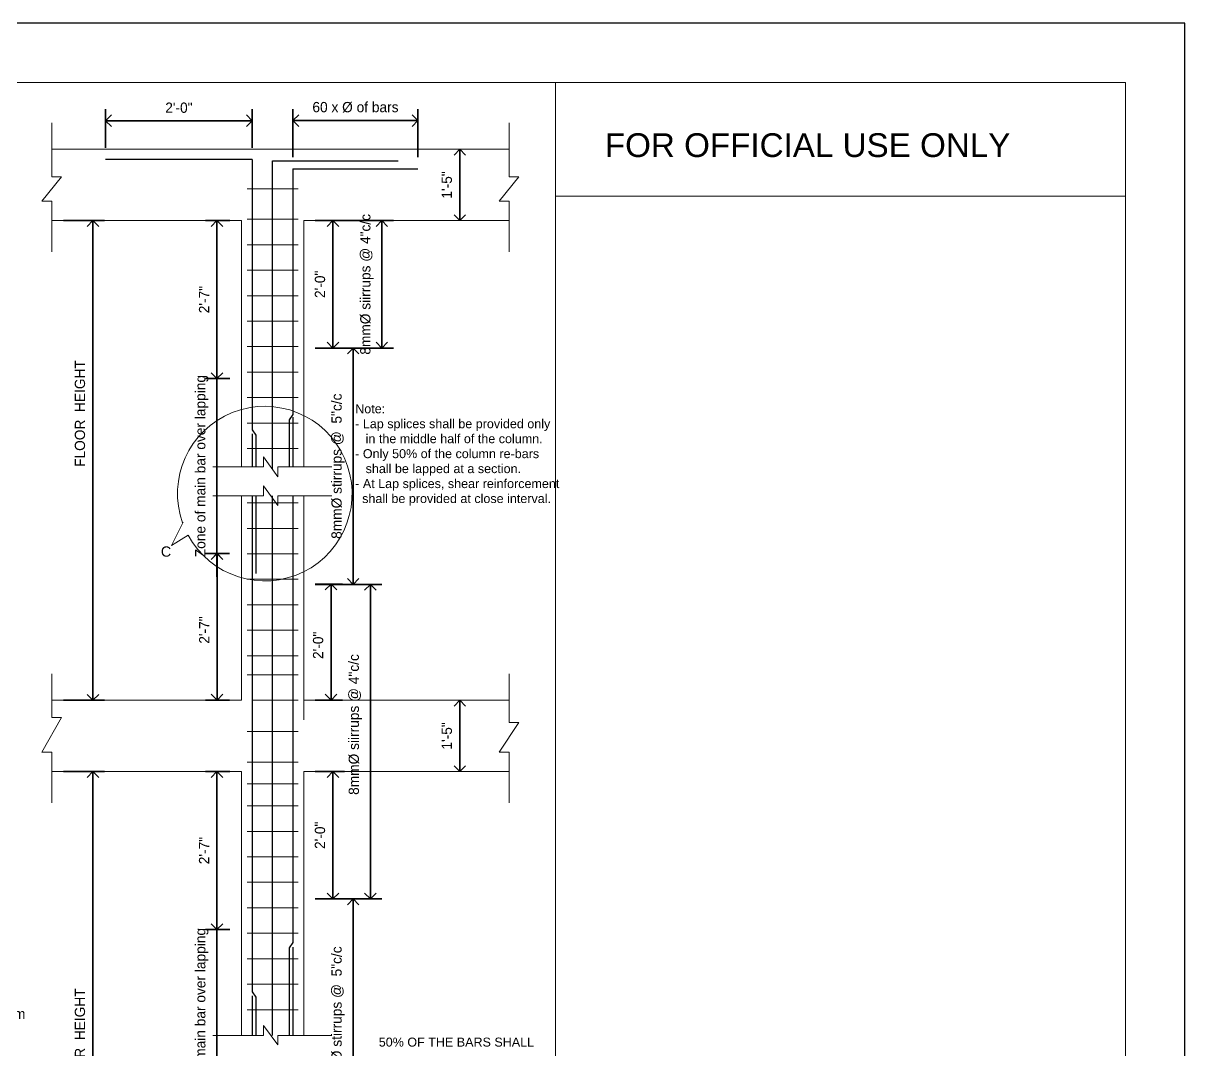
# Model space of a CAD drawing. Header units: inches. Extents: x 149715 to 156550, y -16726 to -14386.
# Drawn here: x 155644 to 156550, y -15187 to -14386 of the extents above; entities that cross this region are included whole.
import ezdxf

# ---------------------------------------------------------------- set-up
doc = ezdxf.new("R2010")
doc.units = ezdxf.units.IN
doc.header["$LTSCALE"] = 0.5
doc.header["$MEASUREMENT"] = 0
doc.header["$PDMODE"] = 66
doc.linetypes.add('HIDDEN', pattern=[0.375, 0.25, -0.125])
for name, color, linetype, lineweight in [('colfill', 21, 'Continuous', 0), ('DIM', 4, 'Continuous', 5), ('ELE1', 3, 'Continuous', 9), ('hatch', 9, 'Continuous', 5), ('STIRRUPS', 14, 'Continuous', 18), ('TEXT', 220, 'Continuous', 9), ('texts', 152, 'Continuous', 35), ('TRENCH', 1, 'Continuous', 35), ('wall', 1, 'Continuous', 40)]:
    doc.layers.add(name, color=color, linetype=linetype, lineweight=lineweight)
doc.layers.add('OUTLINE', color=116, linetype='Continuous')
doc.layers.add('REBARS', color=5, linetype='Continuous')
doc.styles.add('Labels', font='arial.ttf', dxfattribs={"height": 8})
doc.styles.add('PRABIN', font='BKANT.TTF', dxfattribs={"height": 8})
doc.styles.get("Standard").update_dxf_attribs({"font": 'arial.ttf'})
doc.styles.add('TAHOMA', font='tahoma.ttf', dxfattribs={"height": 9})
doc.styles.add('Text', font='GOTHIC.TTF', dxfattribs={"height": 6})
doc.styles.add('times new roman', font='times.ttf', dxfattribs={"height": 9})
doc.dimstyles.new('ARROW', dxfattribs={"dimscale": 96, "dimtxt": 9, "dimasz": 0.125, "dimexe": 0.078125, "dimexo": 0.09375, "dimgap": 0.03125, "dimtad": 1, "dimdec": 0, "dimzin": 3, "dimdsep": 46, "dimlunit": 4, "dimtxsty": 'TAHOMA', "dimcen": 0.09375, "dimclrd": 256, "dimclre": 256, "dimclrt": 256, "dimadec": 0, "dimazin": 0, "dimtfac": 1, "dimtdec": 0, "dimtmove": 0, "dimatfit": 3, "dimfxl": 1, "dimfrac": 2, "dimtolj": 1, "dimtzin": 0, "dimarcsym": 0})
doc.dimstyles.new("Copy of S-2'", dxfattribs={"dimscale": 96, "dimtxt": 9, "dimasz": 0.09375, "dimexe": 0.09375, "dimexo": 0.09375, "dimgap": 0.0625, "dimtad": 1, "dimdec": 0, "dimlfac": 0.25, "dimzin": 3, "dimdsep": 46, "dimlunit": 3, "dimtxsty": 'PRABIN', "dimblk": 'OPEN90', "dimcen": 0.09375, "dimdle": 0.09375, "dimclrd": 256, "dimclre": 34, "dimclrt": 256, "dimadec": 0, "dimazin": 1, "dimtfac": 1, "dimtdec": 0, "dimtix": 1, "dimtmove": 0, "dimatfit": 3, "dimldrblk": 'DOTSMALL', "dimfxl": 1, "dimtolj": 1, "dimtzin": 1, "dimarcsym": 0})
doc.dimstyles.new("gan2'", dxfattribs={"dimscale": 96, "dimtxt": 0.09375, "dimasz": 0.012, "dimexe": 0.09375, "dimexo": 0.15625, "dimgap": 0.03, "dimtad": 1, "dimdec": 1, "dimlfac": 0.25, "dimzin": 3, "dimdsep": 46, "dimlunit": 4, "dimtxsty": 'times new roman', "dimblk": 'gg', "dimcen": 0.09375, "dimdle": 0.09375, "dimse1": 1, "dimse2": 1, "dimclre": 34, "dimadec": 0, "dimazin": 0, "dimtfac": 1, "dimtdec": 1, "dimtix": 1, "dimtmove": 0, "dimatfit": 3, "dimfxl": 1, "dimfrac": 2, "dimtolj": 1, "dimtzin": 1, "dimarcsym": 0})

# ---------------------------------------------------------------- blocks, each defined once
blk = doc.blocks.new('_Open90')
at = {"color": 0, "linetype": 'ByBlock', "lineweight": -2}
for p, q in [((0, 0), (-1, 0)), ((-0.5, 0.5), (0, 0)), ((0, 0), (-0.5, -0.5))]:
    blk.add_line(p, q, dxfattribs=at)
blk = doc.blocks.new('*D427')
at = {"layer": 'Defpoints', "color": 0, "transparency": 16777216}
for p in [(98423.67, -9756.3), (98404.61, -9892.81), (98423.51, -9892.81)]:
    blk.add_point(p, dxfattribs=at)
at = {"layer": 'DIM', "lineweight": -2, "transparency": 16777216}
for p, q in [((98404.61, -9747.3), (98404.61, -9738.3)), ((98404.61, -9756.3), (98404.61, -9892.81)), ((98404.61, -9901.81), (98404.61, -9910.81))]:
    blk.add_line(p, q, dxfattribs=at)
at = {"layer": 'DIM', "color": 34, "lineweight": -2, "transparency": 16777216}
for p, q in [((98414.67, -9756.3), (98395.61, -9756.3)), ((98414.51, -9892.81), (98395.61, -9892.81))]:
    blk.add_line(p, q, dxfattribs=at)
at = {"layer": 'DIM', "lineweight": -2, "transparency": 16777216, "xscale": 9, "yscale": 9, "zscale": 9}
for p, rotation in [((98404.61, -9756.3), 270), ((98404.61, -9892.81), 90)]:
    blk.add_blockref('_Open90', p, dxfattribs=dict(at, rotation=rotation))
at = {"layer": 'DIM', "transparency": 16777216, "insert": (98392.81, -9824.55), "char_height": 8, "attachment_point": 5, "rotation": 90, "style": 'PRABIN'}
blk.add_mtext('\\A1;Zone of main bar over lapping', dxfattribs=at)
blk = doc.blocks.new('_DOTSMALL')
at = {"color": 0, "linetype": 'ByBlock', "const_width": 0.5}
blk.add_lwpolyline([(-0.0625, 0, 1), (0.0625, 0, 1)], format="xyb", close=True, dxfattribs=at)
blk = doc.blocks.new('*D428')
at = {"layer": 'Defpoints', "color": 0, "transparency": 16777216}
for p in [(98472.36, -9732.46), (98510.86, -9732.46), (98472.36, -9916.82)]:
    blk.add_point(p, dxfattribs=at)
at = {"layer": 'DIM', "color": 34, "lineweight": -2, "transparency": 16777216}
for p, q in [((98481.36, -9732.46), (98519.86, -9732.46)), ((98481.36, -9916.82), (98519.86, -9916.82))]:
    blk.add_line(p, q, dxfattribs=at)
at = {"layer": 'DIM', "lineweight": -2, "transparency": 16777216}
blk.add_line((98510.86, -9907.82), (98510.86, -9741.46), dxfattribs=at)
at = {"layer": 'DIM', "lineweight": -2, "transparency": 16777216, "xscale": 9, "yscale": 9, "zscale": 9}
for p, rotation in [((98510.86, -9732.46), 90), ((98510.86, -9916.82), 270)]:
    blk.add_blockref('_Open90', p, dxfattribs=dict(at, rotation=rotation))
at = {"layer": 'DIM', "transparency": 16777216, "insert": (98499.13, -9824.64), "char_height": 8, "attachment_point": 5, "rotation": 90, "style": 'PRABIN'}
blk.add_mtext('\\A1;8mm%%C stirrups @  5"c/c', dxfattribs=at)
blk = doc.blocks.new('*D429')
at = {"layer": 'Defpoints', "color": 0, "transparency": 16777216}
for p in [(98275.84, -9633.1), (98275.84, -10007.2), (98307.89, -10007.2)]:
    blk.add_point(p, dxfattribs=at)
at = {"layer": 'DIM', "color": 34, "lineweight": -2, "transparency": 16777216}
for p, q in [((98284.84, -9633.1), (98316.89, -9633.1)), ((98284.84, -10007.2), (98316.89, -10007.2))]:
    blk.add_line(p, q, dxfattribs=at)
at = {"layer": 'DIM', "lineweight": -2, "transparency": 16777216}
blk.add_line((98307.89, -9642.1), (98307.89, -9998.2), dxfattribs=at)
at = {"layer": 'DIM', "lineweight": -2, "transparency": 16777216, "xscale": 9, "yscale": 9, "zscale": 9}
for p, rotation in [((98307.89, -9633.1), 90), ((98307.89, -10007.2), 270)]:
    blk.add_blockref('_Open90', p, dxfattribs=dict(at, rotation=rotation))
at = {"layer": 'DIM', "transparency": 16777216, "insert": (98297.78, -9783.56), "char_height": 8, "attachment_point": 5, "rotation": 90, "style": 'PRABIN'}
blk.add_mtext('\\A1;FLOOR  HEIGHT', dxfattribs=at)
blk = doc.blocks.new('*D430')
at = {"layer": 'Defpoints', "color": 0, "transparency": 16777216}
for p in [(98472.2, -9916.65), (98472.2, -10007.04), (98493.66, -10007.04)]:
    blk.add_point(p, dxfattribs=at)
at = {"layer": 'DIM', "color": 34, "lineweight": -2, "transparency": 16777216}
for p, q in [((98481.2, -9916.65), (98502.66, -9916.65)), ((98481.2, -10007.04), (98502.66, -10007.04))]:
    blk.add_line(p, q, dxfattribs=at)
at = {"layer": 'DIM', "lineweight": -2, "transparency": 16777216}
blk.add_line((98493.66, -9925.65), (98493.66, -9998.04), dxfattribs=at)
at = {"layer": 'DIM', "lineweight": -2, "transparency": 16777216, "xscale": 9, "yscale": 9, "zscale": 9}
for p, rotation in [((98493.66, -9916.65), 90), ((98493.66, -10007.04), 270)]:
    blk.add_blockref('_Open90', p, dxfattribs=dict(at, rotation=rotation))
at = {"layer": 'DIM', "transparency": 16777216, "insert": (98483.56, -9964.35), "char_height": 8, "attachment_point": 5, "rotation": 90, "style": 'PRABIN'}
blk.add_mtext('\\A1;2\'-0"', dxfattribs=at)
blk = doc.blocks.new('*D431')
at = {"layer": 'Defpoints', "color": 0, "transparency": 16777216}
for p in [(98423.51, -9892.81), (98404.73, -10007.04), (98423.51, -10007.04)]:
    blk.add_point(p, dxfattribs=at)
at = {"layer": 'DIM', "color": 34, "lineweight": -2, "transparency": 16777216}
for p, q in [((98414.51, -9892.81), (98395.73, -9892.81)), ((98414.51, -10007.04), (98395.73, -10007.04))]:
    blk.add_line(p, q, dxfattribs=at)
at = {"layer": 'DIM', "lineweight": -2, "transparency": 16777216}
blk.add_line((98404.73, -9901.81), (98404.73, -9998.04), dxfattribs=at)
at = {"layer": 'DIM', "lineweight": -2, "transparency": 16777216, "xscale": 9, "yscale": 9, "zscale": 9}
for p, rotation in [((98404.73, -9892.81), 90), ((98404.73, -10007.04), 270)]:
    blk.add_blockref('_Open90', p, dxfattribs=dict(at, rotation=rotation))
at = {"layer": 'DIM', "transparency": 16777216, "insert": (98394.69, -9952.42), "char_height": 8, "attachment_point": 5, "rotation": 90, "style": 'PRABIN'}
blk.add_mtext('\\A1;2\'-7"', dxfattribs=at)
blk = doc.blocks.new('*D436')
at = {"layer": 'Defpoints', "color": 0, "transparency": 16777216}
for p in [(98472.36, -9916.82), (98524.29, -9916.82), (98472.36, -10162.2)]:
    blk.add_point(p, dxfattribs=at)
at = {"layer": 'DIM', "color": 34, "lineweight": -2, "transparency": 16777216}
for p, q in [((98481.36, -9916.82), (98533.29, -9916.82)), ((98481.36, -10162.2), (98533.29, -10162.2))]:
    blk.add_line(p, q, dxfattribs=at)
at = {"layer": 'DIM', "lineweight": -2, "transparency": 16777216}
blk.add_line((98524.29, -10153.2), (98524.29, -9925.82), dxfattribs=at)
at = {"layer": 'DIM', "lineweight": -2, "transparency": 16777216, "xscale": 9, "yscale": 9, "zscale": 9}
for p, rotation in [((98524.29, -9916.82), 90), ((98524.29, -10162.2), 270)]:
    blk.add_blockref('_Open90', p, dxfattribs=dict(at, rotation=rotation))
at = {"layer": 'DIM', "transparency": 16777216, "insert": (98512.57, -10026.11), "char_height": 8, "attachment_point": 5, "rotation": 90, "style": 'PRABIN'}
blk.add_mtext('\\A1;8mm%%C siirrups @ 4"c/c', dxfattribs=at)
blk = doc.blocks.new('*D439')
at = {"layer": 'Defpoints', "color": 0, "transparency": 16777216}
for p in [(98561.45, -9555.11), (98463.91, -9592.57), (98561.45, -9592.57)]:
    blk.add_point(p, dxfattribs=at)
at = {"layer": 'DIM', "color": 34, "lineweight": -2, "transparency": 16777216}
for p, q in [((98463.91, -9583.57), (98463.91, -9546.11)), ((98561.45, -9583.57), (98561.45, -9546.11))]:
    blk.add_line(p, q, dxfattribs=at)
at = {"layer": 'DIM', "lineweight": -2, "transparency": 16777216}
blk.add_line((98472.91, -9555.11), (98552.45, -9555.11), dxfattribs=at)
at = {"layer": 'DIM', "lineweight": -2, "transparency": 16777216, "xscale": 9, "yscale": 9, "zscale": 9, "rotation": 180}
blk.add_blockref('_Open90', (98463.91, -9555.11), dxfattribs=at)
at = {"layer": 'DIM', "lineweight": -2, "transparency": 16777216, "xscale": 9, "yscale": 9, "zscale": 9}
blk.add_blockref('_Open90', (98561.45, -9555.11), dxfattribs=at)
at = {"layer": 'DIM', "transparency": 16777216, "insert": (98512.68, -9544.69), "char_height": 8, "attachment_point": 5, "style": 'PRABIN'}
blk.add_mtext('\\A1;60 x %%c of bars', dxfattribs=at)
blk = doc.blocks.new('*D440')
at = {"layer": 'Defpoints', "color": 0, "transparency": 16777216}
for p in [(98432.12, -9555.15), (98317.75, -9585.4), (98432.12, -9585.4)]:
    blk.add_point(p, dxfattribs=at)
at = {"layer": 'DIM', "color": 34, "lineweight": -2, "transparency": 16777216}
for p, q in [((98317.75, -9576.4), (98317.75, -9546.15)), ((98432.12, -9576.4), (98432.12, -9546.15))]:
    blk.add_line(p, q, dxfattribs=at)
at = {"layer": 'DIM', "lineweight": -2, "transparency": 16777216}
blk.add_line((98326.75, -9555.15), (98423.12, -9555.15), dxfattribs=at)
at = {"layer": 'DIM', "lineweight": -2, "transparency": 16777216, "xscale": 9, "yscale": 9, "zscale": 9, "rotation": 180}
blk.add_blockref('_Open90', (98317.75, -9555.15), dxfattribs=at)
at = {"layer": 'DIM', "lineweight": -2, "transparency": 16777216, "xscale": 9, "yscale": 9, "zscale": 9}
blk.add_blockref('_Open90', (98432.12, -9555.15), dxfattribs=at)
at = {"layer": 'DIM', "transparency": 16777216, "insert": (98374.93, -9545.05), "char_height": 8, "attachment_point": 5, "style": 'PRABIN'}
blk.add_mtext('\\A1;2\'-0"', dxfattribs=at)
blk = doc.blocks.new('*D441')
at = {"layer": 'Defpoints', "color": 0, "transparency": 16777216}
for p in [(98423.67, -9633.1), (98404.61, -9756.3), (98423.67, -9756.3)]:
    blk.add_point(p, dxfattribs=at)
at = {"layer": 'DIM', "color": 34, "lineweight": -2, "transparency": 16777216}
for p, q in [((98414.67, -9633.1), (98395.61, -9633.1)), ((98414.67, -9756.3), (98395.61, -9756.3))]:
    blk.add_line(p, q, dxfattribs=at)
at = {"layer": 'DIM', "lineweight": -2, "transparency": 16777216}
blk.add_line((98404.61, -9642.1), (98404.61, -9747.3), dxfattribs=at)
at = {"layer": 'DIM', "lineweight": -2, "transparency": 16777216, "xscale": 9, "yscale": 9, "zscale": 9}
for p, rotation in [((98404.61, -9633.1), 90), ((98404.61, -9756.3), 270)]:
    blk.add_blockref('_Open90', p, dxfattribs=dict(at, rotation=rotation))
at = {"layer": 'DIM', "transparency": 16777216, "insert": (98394.57, -9694.7), "char_height": 8, "attachment_point": 5, "rotation": 90, "style": 'PRABIN'}
blk.add_mtext('\\A1;2\'-7"', dxfattribs=at)
blk = doc.blocks.new('*D442')
at = {"layer": 'Defpoints', "color": 0, "transparency": 16777216}
for p in [(98472.36, -9633.1), (98472.36, -9732.46), (98495.12, -9732.46)]:
    blk.add_point(p, dxfattribs=at)
at = {"layer": 'DIM', "color": 34, "lineweight": -2, "transparency": 16777216}
for p, q in [((98481.36, -9633.1), (98504.12, -9633.1)), ((98481.36, -9732.46), (98504.12, -9732.46))]:
    blk.add_line(p, q, dxfattribs=at)
at = {"layer": 'DIM', "lineweight": -2, "transparency": 16777216}
blk.add_line((98495.12, -9642.1), (98495.12, -9723.46), dxfattribs=at)
at = {"layer": 'DIM', "lineweight": -2, "transparency": 16777216, "xscale": 9, "yscale": 9, "zscale": 9}
for p, rotation in [((98495.12, -9633.1), 90), ((98495.12, -9732.46), 270)]:
    blk.add_blockref('_Open90', p, dxfattribs=dict(at, rotation=rotation))
at = {"layer": 'DIM', "transparency": 16777216, "insert": (98485.02, -9682.78), "char_height": 8, "attachment_point": 5, "rotation": 90, "style": 'PRABIN'}
blk.add_mtext('\\A1;2\'-0"', dxfattribs=at)
blk = doc.blocks.new('*D443')
at = {"layer": 'Defpoints', "color": 0, "transparency": 16777216}
for p in [(98472.36, -9633.1), (98533.28, -9633.1), (98472.36, -9732.46)]:
    blk.add_point(p, dxfattribs=at)
at = {"layer": 'DIM', "color": 34, "lineweight": -2, "transparency": 16777216}
for p, q in [((98481.36, -9633.1), (98542.28, -9633.1)), ((98481.36, -9732.46), (98542.28, -9732.46))]:
    blk.add_line(p, q, dxfattribs=at)
at = {"layer": 'DIM', "lineweight": -2, "transparency": 16777216}
blk.add_line((98533.28, -9723.46), (98533.28, -9642.1), dxfattribs=at)
at = {"layer": 'DIM', "lineweight": -2, "transparency": 16777216, "xscale": 9, "yscale": 9, "zscale": 9}
for p, rotation in [((98533.28, -9633.1), 90), ((98533.28, -9732.46), 270)]:
    blk.add_blockref('_Open90', p, dxfattribs=dict(at, rotation=rotation))
at = {"layer": 'DIM', "transparency": 16777216, "insert": (98521.56, -9682.78), "char_height": 8, "attachment_point": 5, "rotation": 90, "style": 'PRABIN'}
blk.add_mtext('\\A1;8mm%%C siirrups @ 4"c/c', dxfattribs=at)
blk = doc.blocks.new('*D446')
at = {"layer": 'Defpoints', "color": 0, "transparency": 16777216}
for p in [(98423.67, -10186.05), (98404.61, -10325.58), (98423.67, -10325.58)]:
    blk.add_point(p, dxfattribs=at)
at = {"layer": 'DIM', "lineweight": -2, "transparency": 16777216}
for p, q in [((98404.61, -10177.05), (98404.61, -10168.05)), ((98404.61, -10186.05), (98404.61, -10325.58)), ((98404.61, -10334.58), (98404.61, -10343.58))]:
    blk.add_line(p, q, dxfattribs=at)
at = {"layer": 'DIM', "color": 34, "lineweight": -2, "transparency": 16777216}
for p, q in [((98414.67, -10186.05), (98395.61, -10186.05)), ((98414.67, -10325.58), (98395.61, -10325.58))]:
    blk.add_line(p, q, dxfattribs=at)
at = {"layer": 'DIM', "lineweight": -2, "transparency": 16777216, "xscale": 9, "yscale": 9, "zscale": 9}
for p, rotation in [((98404.61, -10186.05), 270), ((98404.61, -10325.58), 90)]:
    blk.add_blockref('_Open90', p, dxfattribs=dict(at, rotation=rotation))
at = {"layer": 'DIM', "transparency": 16777216, "insert": (98392.81, -10255.82), "char_height": 8, "attachment_point": 5, "rotation": 90, "style": 'PRABIN'}
blk.add_mtext('\\A1;Zone of main bar over lapping', dxfattribs=at)
blk = doc.blocks.new('*D448')
at = {"layer": 'Defpoints', "color": 0, "transparency": 16777216}
for p in [(98472.36, -10162.2), (98510.86, -10162.2), (98472.36, -10349.43)]:
    blk.add_point(p, dxfattribs=at)
at = {"layer": 'DIM', "color": 34, "lineweight": -2, "transparency": 16777216}
for p, q in [((98481.36, -10162.2), (98519.86, -10162.2)), ((98481.36, -10349.43), (98519.86, -10349.43))]:
    blk.add_line(p, q, dxfattribs=at)
at = {"layer": 'DIM', "lineweight": -2, "transparency": 16777216}
blk.add_line((98510.86, -10340.43), (98510.86, -10171.2), dxfattribs=at)
at = {"layer": 'DIM', "lineweight": -2, "transparency": 16777216, "xscale": 9, "yscale": 9, "zscale": 9}
for p, rotation in [((98510.86, -10162.2), 90), ((98510.86, -10349.43), 270)]:
    blk.add_blockref('_Open90', p, dxfattribs=dict(at, rotation=rotation))
at = {"layer": 'DIM', "transparency": 16777216, "insert": (98499.13, -10255.82), "char_height": 8, "attachment_point": 5, "rotation": 90, "style": 'PRABIN'}
blk.add_mtext('\\A1;8mm%%C stirrups @  5"c/c', dxfattribs=at)
blk = doc.blocks.new('*D449')
at = {"layer": 'Defpoints', "color": 0, "transparency": 16777216}
for p in [(98423.67, -10062.84), (98404.61, -10186.05), (98423.67, -10186.05)]:
    blk.add_point(p, dxfattribs=at)
at = {"layer": 'DIM', "color": 34, "lineweight": -2, "transparency": 16777216}
for p, q in [((98414.67, -10062.84), (98395.61, -10062.84)), ((98414.67, -10186.05), (98395.61, -10186.05))]:
    blk.add_line(p, q, dxfattribs=at)
at = {"layer": 'DIM', "lineweight": -2, "transparency": 16777216}
blk.add_line((98404.61, -10071.84), (98404.61, -10177.05), dxfattribs=at)
at = {"layer": 'DIM', "lineweight": -2, "transparency": 16777216, "xscale": 9, "yscale": 9, "zscale": 9}
for p, rotation in [((98404.61, -10062.84), 90), ((98404.61, -10186.05), 270)]:
    blk.add_blockref('_Open90', p, dxfattribs=dict(at, rotation=rotation))
at = {"layer": 'DIM', "transparency": 16777216, "insert": (98394.57, -10124.45), "char_height": 8, "attachment_point": 5, "rotation": 90, "style": 'PRABIN'}
blk.add_mtext('\\A1;2\'-7"', dxfattribs=at)
blk = doc.blocks.new('*D450')
at = {"layer": 'Defpoints', "color": 0, "transparency": 16777216}
for p in [(98472.36, -10062.84), (98472.36, -10162.2), (98495.12, -10162.2)]:
    blk.add_point(p, dxfattribs=at)
at = {"layer": 'DIM', "color": 34, "lineweight": -2, "transparency": 16777216}
for p, q in [((98481.36, -10062.84), (98504.12, -10062.84)), ((98481.36, -10162.2), (98504.12, -10162.2))]:
    blk.add_line(p, q, dxfattribs=at)
at = {"layer": 'DIM', "lineweight": -2, "transparency": 16777216}
blk.add_line((98495.12, -10071.84), (98495.12, -10153.2), dxfattribs=at)
at = {"layer": 'DIM', "lineweight": -2, "transparency": 16777216, "xscale": 9, "yscale": 9, "zscale": 9}
for p, rotation in [((98495.12, -10062.84), 90), ((98495.12, -10162.2), 270)]:
    blk.add_blockref('_Open90', p, dxfattribs=dict(at, rotation=rotation))
at = {"layer": 'DIM', "transparency": 16777216, "insert": (98485.02, -10112.52), "char_height": 8, "attachment_point": 5, "rotation": 90, "style": 'PRABIN'}
blk.add_mtext('\\A1;2\'-0"', dxfattribs=at)
blk = doc.blocks.new('*D451')
at = {"layer": 'Defpoints', "color": 0, "transparency": 16777216}
for p in [(98275.84, -10062.84), (98275.84, -10439.82), (98307.89, -10439.82)]:
    blk.add_point(p, dxfattribs=at)
at = {"layer": 'DIM', "color": 34, "lineweight": -2, "transparency": 16777216}
for p, q in [((98284.84, -10062.84), (98316.89, -10062.84)), ((98284.84, -10439.82), (98316.89, -10439.82))]:
    blk.add_line(p, q, dxfattribs=at)
at = {"layer": 'DIM', "lineweight": -2, "transparency": 16777216}
blk.add_line((98307.89, -10071.84), (98307.89, -10430.82), dxfattribs=at)
at = {"layer": 'DIM', "lineweight": -2, "transparency": 16777216, "xscale": 9, "yscale": 9, "zscale": 9}
for p, rotation in [((98307.89, -10062.84), 90), ((98307.89, -10439.82), 270)]:
    blk.add_blockref('_Open90', p, dxfattribs=dict(at, rotation=rotation))
at = {"layer": 'DIM', "transparency": 16777216, "insert": (98297.78, -10273.53), "char_height": 8, "attachment_point": 5, "rotation": 90, "style": 'PRABIN'}
blk.add_mtext('\\A1;FLOOR  HEIGHT', dxfattribs=at)
blk = doc.blocks.new('*D453')
at = {"layer": 'Defpoints', "color": 0, "ltscale": 0.5, "transparency": 16777216}
for p in [(98594.06, -10007.2), (98594.06, -10007.2), (98594.06, -10062.84)]:
    blk.add_point(p, dxfattribs=at)
at = {"layer": 'DIM', "lineweight": -2, "ltscale": 0.5, "transparency": 16777216}
blk.add_line((98594.06, -10053.84), (98594.06, -10016.2), dxfattribs=at)
at = {"layer": 'DIM', "lineweight": -2, "ltscale": 0.5, "transparency": 16777216, "xscale": 9, "yscale": 9, "zscale": 9}
for p, rotation in [((98594.06, -10007.2), 90), ((98594.06, -10062.84), 270)]:
    blk.add_blockref('_Open90', p, dxfattribs=dict(at, rotation=rotation))
at = {"layer": 'DIM', "ltscale": 0.5, "transparency": 16777216, "insert": (98583.99, -10035.02), "char_height": 8, "attachment_point": 5, "rotation": 90, "style": 'PRABIN'}
blk.add_mtext('\\A1;1\'-5"', dxfattribs=at)
blk = doc.blocks.new('*D454')
at = {"layer": 'Defpoints', "color": 0, "ltscale": 0.5, "transparency": 16777216}
for p in [(98594.06, -9577.46), (98594.06, -9577.46), (98594.06, -9633.1)]:
    blk.add_point(p, dxfattribs=at)
at = {"layer": 'DIM', "lineweight": -2, "ltscale": 0.5, "transparency": 16777216}
blk.add_line((98594.06, -9624.1), (98594.06, -9586.46), dxfattribs=at)
at = {"layer": 'DIM', "lineweight": -2, "ltscale": 0.5, "transparency": 16777216, "xscale": 9, "yscale": 9, "zscale": 9}
for p, rotation in [((98594.06, -9577.46), 90), ((98594.06, -9633.1), 270)]:
    blk.add_blockref('_Open90', p, dxfattribs=dict(at, rotation=rotation))
at = {"layer": 'DIM', "ltscale": 0.5, "transparency": 16777216, "insert": (98583.99, -9605.28), "char_height": 8, "attachment_point": 5, "rotation": 90, "style": 'PRABIN'}
blk.add_mtext('\\A1;1\'-5"', dxfattribs=at)
blk = doc.blocks.new('gg')
at = {"layer": 'DIM'}
for p, q in [((-4.24, -4.24), (4.24, 4.24)), ((0, 6), (0, -6))]:
    blk.add_line(p, q, dxfattribs=at)
blk = doc.blocks.new('*D68')
at = {"layer": 'Defpoints', "color": 0, "lineweight": -3, "transparency": 16777216}
for p in [(78090.58, 75599.17), (78090.58, 75527), (78128.79, 75527)]:
    blk.add_point(p, dxfattribs=at)
at = {"layer": 'DIM', "color": 0, "lineweight": -2, "transparency": 16777216}
for p, q in [((78128.79, 75600.32), (78128.79, 75601.47)), ((78128.79, 75599.17), (78128.79, 75527)), ((78128.79, 75525.85), (78128.79, 75524.7))]:
    blk.add_line(p, q, dxfattribs=at)
at = {"layer": 'DIM', "color": 0, "lineweight": -2, "transparency": 16777216, "xscale": 1.152, "yscale": 1.152, "zscale": 1.152}
for p, rotation in [((78128.79, 75599.17), 270), ((78128.79, 75527), 90)]:
    blk.add_blockref('gg', p, dxfattribs=dict(at, rotation=rotation))
at = {"layer": 'DIM', "color": 0, "transparency": 16777216, "insert": (78119.87, 75563.08), "char_height": 9, "attachment_point": 5, "rotation": 90, "style": 'times new roman'}
blk.add_mtext('\\A1;>Hc/4(2\'-2")', dxfattribs=at)
blk = doc.blocks.new('*D69')
at = {"layer": 'Defpoints', "color": 0, "lineweight": -3, "transparency": 16777216}
for p in [(78053.04, 75275.33), (78128.73, 75275.33), (78090.58, 75203.17)]:
    blk.add_point(p, dxfattribs=at)
at = {"layer": 'DIM', "color": 0, "lineweight": -2, "transparency": 16777216}
for p, q in [((78128.73, 75276.48), (78128.73, 75277.64)), ((78128.73, 75203.17), (78128.73, 75275.33)), ((78128.73, 75202.01), (78128.73, 75200.86))]:
    blk.add_line(p, q, dxfattribs=at)
at = {"layer": 'DIM', "color": 0, "lineweight": -2, "transparency": 16777216, "xscale": 1.152, "yscale": 1.152, "zscale": 1.152}
for p, rotation in [((78128.73, 75275.33), 270), ((78128.73, 75203.17), 90)]:
    blk.add_blockref('gg', p, dxfattribs=dict(at, rotation=rotation))
at = {"layer": 'DIM', "color": 0, "transparency": 16777216, "insert": (78119.82, 75239.25), "char_height": 9, "attachment_point": 5, "rotation": 90, "style": 'times new roman'}
blk.add_mtext('\\A1;>Hc/4(2\'-2")', dxfattribs=at)
blk = doc.blocks.new('*D70')
at = {"layer": 'Defpoints', "color": 0, "lineweight": -3, "transparency": 16777216}
for p in [(78128.79, 75527), (78128.79, 75527), (78053.04, 75275.33)]:
    blk.add_point(p, dxfattribs=at)
at = {"layer": 'DIM', "color": 0, "lineweight": -2, "transparency": 16777216}
blk.add_line((78128.79, 75276.48), (78128.79, 75525.85), dxfattribs=at)
at = {"layer": 'DIM', "color": 0, "lineweight": -2, "transparency": 16777216, "xscale": 1.152, "yscale": 1.152, "zscale": 1.152}
for p, rotation in [((78128.79, 75527), 90), ((78128.79, 75275.33), 270)]:
    blk.add_blockref('gg', p, dxfattribs=dict(at, rotation=rotation))
at = {"layer": 'DIM', "color": 0, "transparency": 16777216, "insert": (78119.87, 75401.17), "char_height": 9, "attachment_point": 5, "rotation": 90, "style": 'times new roman'}
blk.add_mtext('\\A1;<Hc/2(4\'-4")', dxfattribs=at)
blk = doc.blocks.new('*D71')
at = {"layer": 'Defpoints', "color": 0, "lineweight": -3, "transparency": 16777216}
for p in [(78156.98, 75527), (78156.98, 75527), (78081.24, 75275.33)]:
    blk.add_point(p, dxfattribs=at)
at = {"layer": 'DIM', "color": 0, "lineweight": -2, "transparency": 16777216}
for p, q in [((78156.73, 75527), (78156.9, 75527)), ((78156.98, 75275.46), (78156.98, 75526.88)), ((78081.49, 75275.33), (78157.06, 75275.33))]:
    blk.add_line(p, q, dxfattribs=at)
at = {"layer": 'DIM', "color": 0, "lineweight": -3, "transparency": 16777216}
for points in [[(78156.96, 75526.88), (78157, 75526.88), (78156.98, 75527)], [(78156.96, 75275.46), (78157, 75275.46), (78156.98, 75275.33)]]:
    blk.add_solid(points, dxfattribs=at)
at = {"layer": 'DIM', "color": 7, "transparency": 16777216, "insert": (78150.94, 75401.17), "char_height": 9, "attachment_point": 5, "rotation": 90, "style": 'TAHOMA'}
blk.add_mtext('\\A1;zone for splicing of column bars', dxfattribs=at)
blk = doc.blocks.new('FGDF')
at = {"layer": 'DIM'}
for p, q in [((98472.36, -9577.46), (98632.63, -9577.46)), ((98472.36, -9577.46), (98632.63, -9577.46)), ((98472.36, -9577.46), (98632.63, -9577.46)), ((98632.63, -9577.46), (98475.34, -9577.46)), ((98472.36, -9633.1), (98632.63, -9633.1)), ((98472.36, -9633.1), (98632.63, -9633.1)), ((98472.36, -9633.1), (98632.63, -9633.1)), ((98369.13, -9886.37), (98378.18, -9868.28)), ((98369.13, -9886.37), (98382.1, -9878.44)), ((98472.36, -10007.2), (98632.63, -10007.2)), ((98275.84, -10062.84), (98394.73, -10062.84)), ((98275.84, -10062.84), (98394.73, -10062.84)), ((98394.73, -10062.84), (98423.67, -10062.84)), ((98472.36, -10062.84), (98632.63, -10062.84)), ((98472.36, -10062.84), (98632.63, -10062.84)), ((98632.63, -10062.84), (98475.34, -10062.84))]:
    blk.add_line(p, q, dxfattribs=at)
blk.add_arc((98441.96, -9846.01), 68.08, 208.43941, 199.67534, dxfattribs=at)
at = {"layer": 'hatch'}
blk.add_line((98428.09, -9608.17), (98467.89, -9608.17), dxfattribs=at)
at = {"layer": 'OUTLINE', "lineweight": 18, "ltscale": 0.1}
for p, q in [((98275.84, -9577.46), (98632.63, -9577.46)), ((98275.84, -9633.1), (98423.67, -9633.1)), ((98423.67, -9633.1), (98423.67, -9825.23)), ((98472.36, -9633.1), (98472.36, -9825.23)), ((98632.63, -9633.1), (98475.34, -9633.1)), ((98423.67, -9847.77), (98423.67, -10007.2)), ((98472.36, -9847.77), (98472.36, -10022.49)), ((98275.84, -10007.2), (98423.67, -10007.2)), ((98632.63, -10007.2), (98475.34, -10007.2)), ((98423.67, -10062.84), (98423.67, -10268.6)), ((98472.36, -10062.84), (98472.36, -10268.6)), ((98632.63, -10062.84), (98475.34, -10062.84))]:
    blk.add_line(p, q, dxfattribs=at)
for points in [[(98275.84, -9657.5), (98275.84, -9618.03), (98268, -9618.03), (98283.41, -9598.86), (98275.84, -9598.86), (98275.84, -9556.74)], [(98632.63, -9657.5), (98632.63, -9618.03), (98624.79, -9618.03), (98640.2, -9598.86), (98632.63, -9598.86), (98632.63, -9556.74)], [(98401.51, -9825.23), (98440.98, -9825.23), (98440.98, -9817.4), (98452.2, -9832.8), (98452.2, -9825.23), (98494.31, -9825.23)], [(98401.51, -9847.77), (98440.98, -9847.77), (98440.98, -9839.93), (98452.2, -9855.34), (98452.2, -9847.77), (98494.31, -9847.77)], [(98275.84, -10087.25), (98275.84, -10047.78), (98268, -10047.78), (98283.41, -10020.66), (98275.84, -10020.66), (98275.84, -9986.49)], [(98632.63, -10087.25), (98632.63, -10047.78), (98624.79, -10047.78), (98640.2, -10024.63), (98632.63, -10024.63), (98632.63, -9986.49)], [(98401.51, -10268.6), (98440.98, -10268.6), (98440.98, -10260.76), (98452.2, -10275.83), (98452.2, -10268.6), (98494.31, -10268.6)]]:
    blk.add_lwpolyline(points, dxfattribs=at)
at = {"layer": 'REBARS'}
for p, q in [((98432.12, -9585.4), (98317.75, -9585.4)), ((98432.12, -9585.4), (98432.12, -9796.2)), ((98447.99, -9586.33), (98545.95, -9586.33)), ((98447.99, -9827.03), (98447.99, -9586.33)), ((98463.91, -9592.57), (98561.45, -9592.57)), ((98463.91, -9592.57), (98463.91, -9784.26)), ((98463.91, -9784.26), (98460.98, -9788.52)), ((98460.98, -9788.52), (98460.98, -9825.23)), ((98463.91, -9786.5), (98463.91, -9825.23)), ((98432.12, -9796.2), (98435.06, -9800.46)), ((98432.12, -9799.29), (98432.12, -9825.23)), ((98435.06, -9800.46), (98435.06, -9825.23)), ((98432.12, -9847.77), (98432.12, -10007.2)), ((98435.06, -9847.77), (98435.06, -9908.25)), ((98447.99, -10007.2), (98447.99, -9847.77)), ((98463.91, -9847.77), (98463.91, -10007.2)), ((98432.12, -10007.2), (98432.12, -10234.59)), ((98447.99, -10268.6), (98447.99, -10007.2)), ((98463.91, -10007.2), (98463.91, -10196.15)), ((98463.91, -10196.15), (98460.98, -10200.41)), ((98460.98, -10200.41), (98460.98, -10268.6)), ((98463.91, -10199.66), (98463.91, -10268.6)), ((98432.12, -10234.59), (98435.06, -10238.85)), ((98432.12, -10237.68), (98432.12, -10268.6)), ((98435.06, -10238.85), (98435.06, -10268.6))]:
    blk.add_line(p, q, dxfattribs=at)
at = {"layer": 'STIRRUPS', "ltscale": 0.1}
for p, q in [((98428.09, -9608.17), (98467.89, -9608.17)), ((98428.09, -9632.02), (98467.89, -9632.02)), ((98428.09, -9651.89), (98467.89, -9651.89)), ((98428.09, -9651.89), (98467.89, -9651.89)), ((98428.09, -9671.76), (98467.89, -9671.76)), ((98428.09, -9691.63), (98467.89, -9691.63)), ((98428.09, -9711.5), (98467.89, -9711.5)), ((98428.09, -9731.38), (98467.89, -9731.38)), ((98428.09, -9731.38), (98467.89, -9731.38)), ((98428.09, -9751.25), (98467.89, -9751.25)), ((98428.09, -9771.12), (98467.89, -9771.12)), ((98428.09, -9790.99), (98467.89, -9790.99)), ((98428.09, -9810.86), (98467.89, -9810.86)), ((98428.09, -9853.23), (98467.89, -9853.23)), ((98428.09, -9873.1), (98467.89, -9873.1)), ((98428.09, -9892.97), (98467.89, -9892.97)), ((98428.09, -9912.84), (98467.89, -9912.84)), ((98428.09, -9932.71), (98467.89, -9932.71)), ((98428.09, -9952.59), (98467.89, -9952.59)), ((98428.09, -9972.46), (98467.89, -9972.46)), ((98428.09, -9972.46), (98467.89, -9972.46)), ((98428.09, -9987.33), (98467.89, -9987.33)), ((98432.12, -10007.2), (98467.89, -10007.2)), ((98428.09, -10031.66), (98467.89, -10031.66)), ((98428.09, -10055.51), (98467.89, -10055.51)), ((98428.09, -10072.45), (98467.89, -10072.45)), ((98428.09, -10089.59), (98467.89, -10089.59)), ((98428.09, -10109.46), (98467.89, -10109.46)), ((98428.09, -10129.33), (98467.89, -10129.33)), ((98428.09, -10149.2), (98467.89, -10149.2)), ((98428.09, -10169.07), (98467.89, -10169.07)), ((98428.09, -10169.07), (98467.89, -10169.07)), ((98428.09, -10188.95), (98467.89, -10188.95)), ((98428.09, -10208.82), (98467.89, -10208.82)), ((98428.09, -10228.69), (98467.89, -10228.69)), ((98428.09, -10248.56), (98467.89, -10248.56))]:
    blk.add_line(p, q, dxfattribs=at)
at = {"layer": 'texts', "color": 254, "ltscale": 0.1, "style": 'Labels'}
blk.add_text('50% OF THE BARS SHALL ', height=7, dxfattribs=at).set_placement((98530.85, -10277.31))
at = {"layer": 'texts', "color": 254, "ltscale": 0.1, "insert": (98512.47, -9815.91), "char_height": 7, "attachment_point": 4, "style": 'Labels'}
blk.add_mtext('\\A1;Note:\\P\\pi-9,l9,t9;- Lap splices shall be provided only \\P\\pi0,l0,tz;   in the middle half of the column.\\P\\pi-9,l9,t9;- Only 50% of the column re-bars \\P   shall be lapped at a section.\\P- At Lap splices, shear reinforcement\\P  shall be provided at close interval.', dxfattribs=at)
at = {"layer": 'texts', "color": 254, "ltscale": 0.1, "insert": (98364.88, -9891.26), "char_height": 8, "width": 110.8746, "attachment_point": 5, "style": 'Labels'}
blk.add_mtext('\\pi-112,l112;C', dxfattribs=at)
at = {"layer": 'DIM'}
for base, p1, p2, text, picture, middle in [((98561.45, -9555.11), (98463.91, -9592.57), (98561.45, -9592.57), '60 x %%c of bars', '*D439', (98512.68, -9544.69)), ((98432.12, -9555.15), (98317.75, -9585.4), (98432.12, -9585.4), '2\'-0"', '*D440', (98374.93, -9545.05))]:
    dim = blk.add_linear_dim(base=base, p1=p1, p2=p2, text=text, dimstyle="Copy of S-2'", dxfattribs=at)
    dim.commit()
    dim.dimension.update_dxf_attribs({"geometry": picture, "text_midpoint": middle})
at = {"layer": 'DIM', "ltscale": 0.5}
for base, p1, p2, picture, middle in [((98594.06, -9577.46), (98594.06, -9633.1), (98594.06, -9577.46), '*D454', (98583.99, -9605.28)), ((98594.06, -10007.2), (98594.06, -10062.84), (98594.06, -10007.2), '*D453', (98583.99, -10035.02))]:
    dim = blk.add_linear_dim(base=base, p1=p1, p2=p2, angle=90, text='1\'-5"', dimstyle="Copy of S-2'", dxfattribs=at)
    dim.commit()
    dim.dimension.update_dxf_attribs({"geometry": picture, "text_midpoint": middle})
at = {"layer": 'DIM'}
for base, p1, p2, text, picture, middle in [((98307.89, -10007.2), (98275.84, -9633.1), (98275.84, -10007.2), 'FLOOR  HEIGHT', '*D429', (98307.89, -9783.56)), ((98533.28, -9633.1), (98472.36, -9732.46), (98472.36, -9633.1), '8mm%%C siirrups @ 4"c/c', '*D443', (98533.28, -9682.78)), ((98404.73, -10007.04), (98423.51, -9892.81), (98423.51, -10007.04), '2\'-7"', '*D431', (98404.73, -9952.42)), ((98493.66, -10007.04), (98472.2, -9916.65), (98472.2, -10007.04), '2\'-0"', '*D430', (98493.66, -9964.35)), ((98524.29, -9916.82), (98472.36, -10162.2), (98472.36, -9916.82), '8mm%%C siirrups @ 4"c/c', '*D436', (98524.29, -10026.11)), ((98307.89, -10439.82), (98275.84, -10062.84), (98275.84, -10439.82), 'FLOOR  HEIGHT', '*D451', (98307.89, -10273.53))]:
    dim = blk.add_linear_dim(base=base, p1=p1, p2=p2, angle=90, text=text, dimstyle="Copy of S-2'", dxfattribs=at)
    dim.commit()
    dim.dimension.update_dxf_attribs({"geometry": picture, "text_midpoint": middle, "dimtype": 128})
for base, p1, p2, text, picture, middle in [((98404.61, -9756.3), (98423.67, -9633.1), (98423.67, -9756.3), '2\'-7"', '*D441', (98394.57, -9694.7)), ((98495.12, -9732.46), (98472.36, -9633.1), (98472.36, -9732.46), '2\'-0"', '*D442', (98485.02, -9682.78)), ((98404.61, -9892.81), (98423.67, -9756.3), (98423.51, -9892.81), 'Zone of main bar over lapping', '*D427', (98392.81, -9824.55)), ((98404.61, -10186.05), (98423.67, -10062.84), (98423.67, -10186.05), '2\'-7"', '*D449', (98394.57, -10124.45)), ((98495.12, -10162.2), (98472.36, -10062.84), (98472.36, -10162.2), '2\'-0"', '*D450', (98485.02, -10112.52)), ((98404.61, -10325.58), (98423.67, -10186.05), (98423.67, -10325.58), 'Zone of main bar over lapping', '*D446', (98392.81, -10255.82))]:
    dim = blk.add_linear_dim(base=base, p1=p1, p2=p2, angle=90, text=text, dimstyle="Copy of S-2'", dxfattribs=at)
    dim.commit()
    dim.dimension.update_dxf_attribs({"geometry": picture, "text_midpoint": middle})
for base, p1, p2, picture, middle in [((98510.86, -9732.46), (98472.36, -9916.82), (98472.36, -9732.46), '*D428', (98499.13, -9824.64)), ((98510.86, -10162.2), (98472.36, -10349.43), (98472.36, -10162.2), '*D448', (98499.13, -10255.82))]:
    dim = blk.add_linear_dim(base=base, p1=p1, p2=p2, angle=90, text='8mm%%C stirrups @  5"c/c', dimstyle="Copy of S-2'", override={"dimtmove": 1}, dxfattribs=at)
    dim.commit()
    dim.dimension.update_dxf_attribs({"geometry": picture, "text_midpoint": middle})
blk = doc.blocks.new('EWTDF')
at = {"layer": 'colfill'}
for p, q in [((78061.92, 75511.66), (78063.42, 75511.66)), ((78059.46, 75392.57), (78057.96, 75392.57))]:
    blk.add_line(p, q, dxfattribs=at)
at = {"layer": 'DIM', "linetype": 'HIDDEN'}
blk.add_line((78033.54, 75696.34), (77978.67, 75696.34), dxfattribs=at)
at = {"layer": 'DIM'}
for p, q in [((77997.87, 75699.78), (78011.55, 75693.1)), ((78063.12, 75594.06), (78076.8, 75587.37)), ((78135.7, 75527), (78077.35, 75527)), ((77984.9, 75350.21), (77952.72, 75306.18)), ((77952.72, 75306.18), (77990.08, 75317.74)), ((78053.04, 75275.33), (78175.01, 75275.33))]:
    blk.add_line(p, q, dxfattribs=at)
blk.add_lwpolyline([(78004.91, 75704.18), (78004.91, 75602.62, 0.414214), (78016.91, 75590.62), (78070.17, 75590.62)], format="xyb", dxfattribs=at)
blk.add_ellipse((78041.83, 75351.48), major_axis=(-1.88, 84), ratio=0.677645, start_param=1.968998, end_param=7.853982, dxfattribs=at)
at = {"layer": 'hatch', "linetype": 'Continuous'}
for points in [[(78010.5, 75751.14), (78038.65, 75751.14), (78041.65, 75742.9), (78047.65, 75759.38), (78050.65, 75751.14), (78083.16, 75751.14)], [(78194.22, 75582.29), (78194.22, 75616.19), (78202.47, 75619.19), (78185.98, 75625.19), (78194.22, 75628.19), (78194.22, 75667.43)], [(78194.22, 75138.29), (78194.22, 75176.19), (78202.47, 75179.19), (78185.98, 75185.19), (78194.22, 75188.19), (78194.22, 75211.15)], [(78010.5, 75065.32), (78038.65, 75065.32), (78041.65, 75057.07), (78047.65, 75073.56), (78050.65, 75065.32), (78083.16, 75065.32)]]:
    blk.add_lwpolyline(points, dxfattribs=at)
at = {"layer": 'STIRRUPS', "const_width": 1}
for points in [[(78066.92, 75739.22), (78024.92, 75739.22)], [(78066.92, 75723.22), (78024.92, 75723.22)], [(78066.92, 75707.22), (78024.92, 75707.22)], [(78066.92, 75691.22), (78024.92, 75691.22)], [(78066.92, 75675.22), (78024.92, 75675.22)], [(78066.92, 75659.22), (78024.92, 75659.22)], [(78066.92, 75643.22), (78024.92, 75643.22)], [(78070.17, 75648.17), (78070.17, 75602.12)], [(78086.17, 75648.17), (78086.17, 75602.12)], [(78102.17, 75648.17), (78102.17, 75602.12)], [(78118.17, 75648.17), (78118.17, 75602.12)], [(78134.17, 75648.17), (78134.17, 75602.12)], [(78150.17, 75648.17), (78150.17, 75602.12)], [(78166.17, 75648.17), (78166.17, 75602.12)], [(78182.17, 75648.17), (78182.17, 75602.12)], [(78066.92, 75627.22), (78024.92, 75627.22)], [(78066.92, 75611.22), (78024.92, 75611.22)], [(78066.92, 75611.22), (78024.92, 75611.22)], [(78066.92, 75595.22), (78024.92, 75595.22)], [(78066.92, 75579.22), (78024.92, 75579.22)], [(78066.92, 75563.22), (78024.92, 75563.22)], [(78066.92, 75547.22), (78024.92, 75547.22)], [(78066.92, 75531.22), (78024.92, 75531.22)], [(78066.92, 75515.22), (78024.92, 75515.22)], [(78066.92, 75491.22), (78024.92, 75491.22)], [(78066.92, 75467.22), (78024.92, 75467.22)], [(78066.92, 75443.22), (78024.92, 75443.22)], [(78066.92, 75419.22), (78024.92, 75419.22)], [(78066.92, 75395.22), (78024.92, 75395.22)], [(78066.92, 75371.22), (78024.92, 75371.22)], [(78066.92, 75347.22), (78024.92, 75347.22)], [(78066.92, 75323.22), (78024.92, 75323.22)], [(78066.92, 75291.22), (78024.92, 75291.22)], [(78066.92, 75275.22), (78024.92, 75275.22)], [(78066.92, 75259.22), (78024.92, 75259.22)], [(78066.92, 75243.22), (78024.92, 75243.22)], [(78066.92, 75227.22), (78024.92, 75227.22)], [(78066.92, 75211.22), (78024.92, 75211.22)], [(78070.17, 75200.17), (78070.17, 75158.12)], [(78086.17, 75200.17), (78086.17, 75158.12)], [(78102.17, 75200.17), (78102.17, 75158.12)], [(78118.17, 75200.17), (78118.17, 75158.12)], [(78134.17, 75200.17), (78134.17, 75158.12)], [(78150.17, 75200.17), (78150.17, 75158.12)], [(78166.17, 75200.17), (78166.17, 75158.12)], [(78066.92, 75195.22), (78024.92, 75195.22)], [(78066.92, 75179.22), (78024.92, 75179.22)], [(78066.92, 75163.22), (78024.92, 75163.22)], [(78066.92, 75147.22), (78024.92, 75147.22)], [(78066.92, 75131.22), (78024.92, 75131.22)], [(78066.92, 75115.22), (78024.92, 75115.22)], [(78066.92, 75099.22), (78024.92, 75099.22)], [(78066.92, 75083.22), (78024.92, 75083.22)]]:
    blk.add_lwpolyline(points, dxfattribs=at)
at = {"layer": 'TRENCH'}
for p, q in [((78021.17, 75751.14), (78021.17, 75065.32)), ((78061.17, 75751.14), (78064.17, 75751.14)), ((78070.17, 75751.14), (78070.17, 75651.17)), ((78070.17, 75651.17), (78194.22, 75651.17)), ((78194.22, 75651.17), (78073.17, 75651.17)), ((78070.17, 75599.17), (78070.17, 75203.17)), ((78070.17, 75599.17), (78194.22, 75599.17)), ((78194.22, 75599.17), (78073.17, 75599.17)), ((78070.17, 75222.11), (78194.22, 75222.11)), ((78070.17, 75203.17), (78194.22, 75203.17)), ((78070.17, 75155.17), (78194.22, 75155.17)), ((78070.17, 75155.17), (78070.17, 75065.32)), ((78070.17, 75155.17), (78194.22, 75155.17)), ((78194.22, 75155.17), (78073.17, 75155.17))]:
    blk.add_line(p, q, dxfattribs=at)
at = {"layer": 'wall', "color": 3, "lineweight": 0}
for p, q in [((78032.79, 75610.66), (78032.79, 75696.34)), ((78034.29, 75696.34), (78032.79, 75696.34)), ((78034.29, 75610.66), (78034.29, 75696.34)), ((78194.22, 75646.61), (78044.07, 75646.61)), ((78194.22, 75645.11), (78044.07, 75645.11)), ((78037.32, 75639.86), (78037.32, 75614.77)), ((78038.82, 75639.86), (78038.82, 75614.77)), ((78044.07, 75609.52), (78077.2, 75609.52)), ((78044.07, 75608.02), (78077.2, 75608.02)), ((78077.2, 75609.52), (78077.2, 75608.02)), ((78194.22, 75605.41), (78039.09, 75605.41)), ((78194.22, 75603.91), (78039.09, 75603.91)), ((78029.42, 75399.41), (78027.92, 75399.41)), ((78032.79, 75166.66), (78032.79, 75252.34)), ((78034.29, 75252.34), (78032.79, 75252.34)), ((78034.29, 75166.66), (78034.29, 75252.34)), ((78194.22, 75198.61), (78044.07, 75198.61)), ((78037.32, 75191.86), (78037.32, 75171.99)), ((78038.82, 75191.86), (78038.82, 75171.99)), ((78194.22, 75197.11), (78044.07, 75197.11)), ((78044.07, 75166.74), (78077.2, 75166.74)), ((78044.07, 75165.24), (78077.2, 75165.24)), ((78077.2, 75166.74), (78077.2, 75165.24)), ((78194.22, 75161.41), (78039.54, 75161.41)), ((78194.22, 75159.91), (78039.54, 75159.91))]:
    blk.add_line(p, q, dxfattribs=at)
for points in [[(78027.92, 75751.14), (78027.92, 75418.06), (78031.87, 75399.25), (78031.87, 75275.33)], [(78029.42, 75751.14), (78029.42, 75418.21), (78033.37, 75399.41), (78033.37, 75275.33)], [(78045.17, 75068.8), (78045.17, 75754.63)], [(78046.67, 75068.8), (78046.67, 75754.63)], [(78061.92, 75751.14), (78061.92, 75529.19), (78057.96, 75511.56), (78057.96, 75392.57)], [(78063.42, 75751.14), (78063.42, 75529.02), (78059.46, 75511.4), (78059.46, 75392.57)], [(78061.92, 75065.32), (78061.92, 75511.66)], [(78063.42, 75065.32), (78063.42, 75511.66)], [(78027.92, 75399.41), (78027.92, 75065.32)], [(78029.42, 75399.41), (78029.42, 75065.32)]]:
    blk.add_lwpolyline(points, dxfattribs=at)
for centre, radius, start, end in [((78044.07, 75639.86), 6.75, 90, 180), ((78044.07, 75639.86), 5.25, 90, 180), ((78044.07, 75614.77), 6.75, 180, 270), ((78044.07, 75614.77), 5.25, 180, 270), ((78039.54, 75610.66), 6.75, 180, 270), ((78039.54, 75610.66), 5.25, 180, 270), ((78044.07, 75191.86), 6.75, 90, 180), ((78044.07, 75191.86), 5.25, 90, 180), ((78044.07, 75171.99), 6.75, 180, 270), ((78044.07, 75171.99), 5.25, 180, 270), ((78039.54, 75166.66), 6.75, 180, 270), ((78039.54, 75166.66), 5.25, 180, 270)]:
    blk.add_arc(centre, radius, start, end, dxfattribs=at)
at = {"layer": 'DIM', "style": 'Text'}
blk.add_text('60%%C(3\'-2")', height=8, rotation=90, dxfattribs=at).set_placement((77999.71, 75631.86))
blk.add_text(' beam', height=8, dxfattribs=at).set_placement((78172.72, 75677.63))
at = {"layer": 'TEXT', "style": 'TAHOMA'}
for s, height, p in [('X', 14, (77935.94, 75297.47)), ('slab', 8, (78189.68, 75254.02)), (' beam', 8, (78204.83, 75212.39))]:
    blk.add_text(s, height=height, dxfattribs=at).set_placement(p)
at = {"layer": 'TEXT', "insert": (77986.58, 75046.56), "char_height": 14, "width": 247.7523, "attachment_point": 1, "style": 'TAHOMA'}
blk.add_mtext('{\\LL-SECTION OF COLUMN WITH LAPPING}', dxfattribs=at)
at = {"layer": 'DIM'}
for base, p1, p2, text, picture, middle in [((78128.79, 75527), (78090.58, 75599.17), (78090.58, 75527), '>Hc/4(2\'-2")', '*D68', (78119.87, 75563.08)), ((78128.79, 75527), (78053.04, 75275.33), (78128.79, 75527), '<Hc/2(4\'-4")', '*D70', (78119.87, 75401.17)), ((78128.73, 75275.33), (78090.58, 75203.17), (78053.04, 75275.33), '>Hc/4(2\'-2")', '*D69', (78119.82, 75239.25))]:
    dim = blk.add_linear_dim(base=base, p1=p1, p2=p2, angle=90, text=text, dimstyle="gan2'", dxfattribs=at)
    dim.commit()
    dim.dimension.update_dxf_attribs({"geometry": picture, "text_midpoint": middle})
dim = blk.add_linear_dim(base=(78156.98, 75527), p1=(78081.24, 75275.33), p2=(78156.98, 75527), angle=90, text='zone for splicing of column bars', dimstyle='ARROW', override={"dimscale": 1, "dimtmove": 1}, dxfattribs=at)
dim.commit()
dim.dimension.update_dxf_attribs({"geometry": '*D71', "text_midpoint": (78150.94, 75401.17)})
for points in [[(78146.69, 75648.92), (78146.69, 75682.17), (78167.27, 75682.17)], [(78166.52, 75216.85), (78166.52, 75257.11), (78187.1, 75257.11)], [(78182.87, 75168.26), (78182.87, 75215.49), (78203.45, 75215.49)]]:
    blk.add_leader(points, dimstyle='ARROW', override={"dimscale": 1, "dimgap": 0.03125, "dimtad": 0}, dxfattribs=at)

msp = doc.modelspace()

# ---------------------------------------------------------------- linework, layer by layer
at = {"layer": 'Defpoints'}
msp.add_lwpolyline([(156550.36, -14385.85), (153372.76, -14385.85), (153372.76, -16633.82), (156550.36, -16633.82)], close=True, dxfattribs=at)
at = {"layer": 'ELE1'}
for p, q in [((156059.39, -16587.5), (156059.39, -14432.17)), ((156504.04, -14520.72), (156059.39, -14520.72))]:
    msp.add_line(p, q, dxfattribs=at)
msp.add_lwpolyline([(153419.07, -14432.17), (156504.04, -14432.17), (156504.04, -16587.5), (153419.07, -16587.5)], close=True, dxfattribs=at)
msp.add_lwpolyline([(153419.07, -14432.17), (156504.04, -14432.17), (156504.04, -16587.5), (153419.07, -16587.5)], close=True, dxfattribs=at)

# ---------------------------------------------------------------- block references
at = {"color": 5, "lineweight": 35}
msp.add_blockref('FGDF', (57390.75, -4906.72), dxfattribs=at)
at = {"color": 0, "lineweight": -3}
msp.add_blockref('EWTDF', (77443.46, -90840.18), dxfattribs=at)

# ---------------------------------------------------------------- texts
at = {"layer": 'Defpoints'}
msp.add_text('FOR OFFICIAL USE ONLY', height=18.5271, dxfattribs=at).set_placement((156097.96, -14490.2))

doc.saveas('drawing.dxf')
